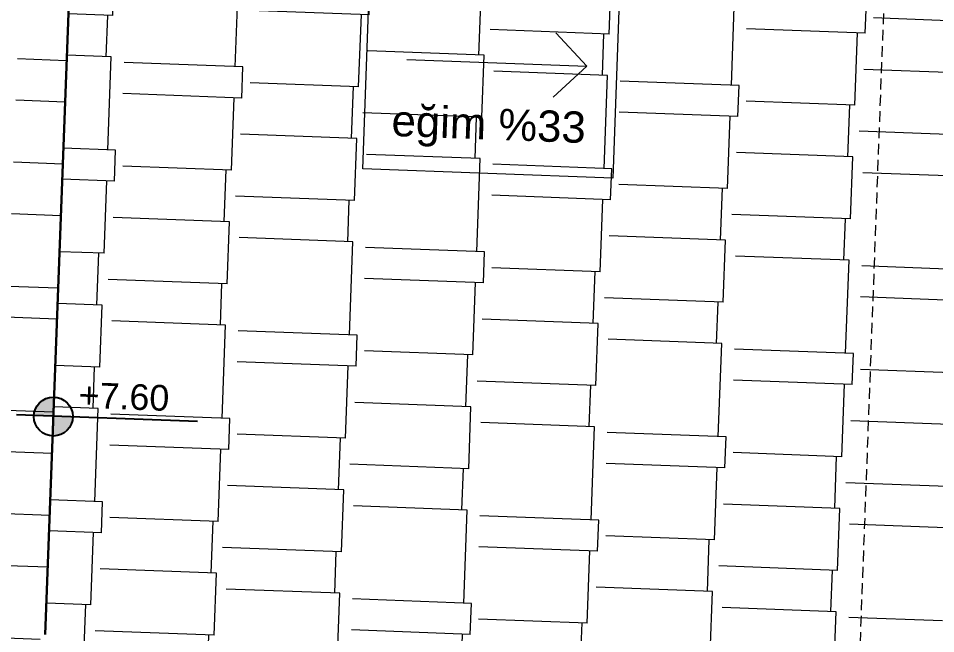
# Model space of a CAD drawing. Header units: centimetres. Extents: x 63871 to 181827, y -95930 to 42199.
# Drawn here: x 177983.9 to 178321.8, y 27860.4 to 28087.1 of the extents above; entities that cross this region are included whole.
import ezdxf

# ---------------------------------------------------------------- set-up
doc = ezdxf.new("R2010")
doc.units = ezdxf.units.CM
doc.linetypes.add('11-021_500-SatisOfisi_220512$0${ Diamond }', pattern=[12, 4, -2, 2, 2, -2])
for name, color, linetype, lineweight in [('A-AREA-IDEN', 7, 'Continuous', 9), ('A-DOOR', 31, 'Continuous', 9), ('A-GLAZ', 151, 'Continuous', 9), ('A-WALL', 12, 'Continuous', 50), ('ARM_Pen_No__252', 8, 'Continuous', 18), ('İz DÜŞÜMÜ', 7, '11-021_500-SatisOfisi_220512$0${ Diamond }', 18), ('OLUK', 222, 'Continuous', 15), ('tefriş', 21, 'Continuous', 20), ('trama', 255, 'Continuous', 9), ('Çatı', 144, 'Continuous', 30), ('ÇEKME MESAFESİ', 5, 'Continuous', 25)]:
    doc.layers.add(name, color=color, linetype=linetype, lineweight=lineweight)
doc.layers.add('Dıış Ölçü', color=140, linetype='Continuous')
doc.layers.add('KOT', color=171, linetype='Continuous')
doc.styles.add('Arial', font='Arial.ttf', dxfattribs={"height": 250})
doc.styles.add('Arial_1', font='Arial.ttf', dxfattribs={"height": 300})
doc.styles.add('RomanS', font='')
doc.styles.get('RomanS').set_extended_font_data('Stylus BT')
doc.dimstyles.new('BÖYÜK', dxfattribs={"dimtxt": 70, "dimasz": 5, "dimexe": 5, "dimexo": 5, "dimgap": 2, "dimtad": 3, "dimdec": 0, "dimzin": 0, "dimdsep": 46, "dimtxsty": 'RomanS', "dimblk": 'DOT', "dimcen": 5, "dimadec": 0, "dimazin": 0, "dimtfac": 1, "dimtdec": 0, "dimtix": 1, "dimtofl": 0, "dimtmove": 1, "dimatfit": 0, "dimldrblk": 'DOT', "dimfxl": 10, "dimfxlon": 1, "dimtolj": 1, "dimtzin": 0, "dimarcsym": 0})

# ---------------------------------------------------------------- blocks, each defined once
blk = doc.blocks.new('k4')
at = {"layer": 'trama', "linetype": 'Continuous'}
h = blk.add_hatch(color=109, dxfattribs=at)
h.set_gradient(color1=(31, 56, 46), color2=(42, 76, 62), one_color=1, tint=0.23, name='SPHERICAL')
h.paths.add_polyline_path([(533898.95, 4274303.58), (533898.65, 4274306.69), (533898.8, 4274309.49), (533899.69, 4274309.79), (533900.13, 4274308.46), (533901.02, 4274311.42), (533901.46, 4274311.56), (533901.75, 4274310.68), (533902.06, 4274311.34), (533899.39, 4274313.34), (533896.88, 4274313.34), (533894.67, 4274311.71), (533893.19, 4274309.49), (533893.64, 4274305.95), (533894.96, 4274300.19), (533896.31, 4274294.15), (533897.03, 4274295.75), (533898.06, 4274300.04), (533898.95, 4274300.33)])
h.paths.add_polyline_path([(533900.28, 4274287.48), (533899.54, 4274284.53), (533899.84, 4274283.2), (533900.57, 4274282.75), (533902.79, 4274282.61), (533907.36, 4274283.49), (533909.73, 4274283.05), (533911.2, 4274284.08), (533912.4, 4274284.48), (533906.42, 4274302.44), (533906.09, 4274302.44), (533903.67, 4274300.48), (533904.12, 4274300.19), (533903.23, 4274298.56), (533901.75, 4274294.57)])
h.paths.add_polyline_path([(533915.95, 4274285.84), (533916.37, 4274285.56), (533916.66, 4274284.67), (533918.14, 4274283.94), (533920.35, 4274283.05), (533920.87, 4274282.01), (533923.9, 4274282.16), (533926.33, 4274281.14), (533924.49, 4274288.22), (533923.6, 4274292.36), (533921.39, 4274295.46), (533921.83, 4274296.49), (533920.5, 4274297.82), (533919.03, 4274299.15), (533918.61, 4274302.44), (533918.27, 4274302.44)])
h.paths.add_polyline_path([(533927.14, 4274297.53), (533926.7, 4274296.49), (533927.59, 4274295.61), (533928.18, 4274293.39), (533929.63, 4274291.88), (533929.95, 4274302.4), (533929.51, 4274310.68), (533928.47, 4274314.22), (533924.93, 4274316), (533921.39, 4274314.07), (533918.73, 4274310.68), (533918.58, 4274305.8), (533918.88, 4274305.8), (533920.35, 4274302.85), (533921.24, 4274302.85), (533921.68, 4274311.56), (533922.42, 4274311.86), (533923.16, 4274311.71), (533923.31, 4274309.94), (533923.9, 4274312.74), (533925.08, 4274312.89), (533925.23, 4274312.15), (533925.37, 4274310.38), (533925.96, 4274311.42), (533926.7, 4274311.42), (533927, 4274309.64), (533927.74, 4274309.79), (533928.62, 4274309.2), (533927.88, 4274302.99), (533927.14, 4274299.15)])
at = {"layer": 'trama'}
h = blk.add_hatch(color=27, dxfattribs=at)
h.set_gradient(color1=(127, 79, 63), rotation=90, one_color=1, tint=1, name='CYLINDER')
h.paths.add_polyline_path([(533889.1, 4274297.9, 0.414214), (533885.7, 4274301.3), (533878.12, 4274301.3, 0.414214), (533874.72, 4274297.9), (533874.72, 4274251.49, 0.414214), (533878.12, 4274248.09), (533889.1, 4274248.09)])
at = {"layer": 'trama', "linetype": 'Continuous'}
h = blk.add_hatch(color=253, dxfattribs=at)
h.set_gradient(color1=(148, 168, 153), color2=(146, 165, 151), one_color=1, tint=0.61, name='SPHERICAL')
h.paths.add_polyline_path([(533902.79, 4274282.61), (533900.57, 4274282.75), (533899.84, 4274283.2), (533899.54, 4274284.53), (533900.28, 4274287.48), (533901.75, 4274294.57), (533903.23, 4274298.56), (533903.67, 4274299.37), (533898.95, 4274300.33), (533898.06, 4274300.04), (533897.03, 4274295.75), (533894.96, 4274291.17), (533892.9, 4274284.82), (533892.16, 4274279.95), (533892.6, 4274274.04), (533894.37, 4274272.26), (533897.77, 4274270.79), (533899.84, 4274268.57), (533904.41, 4274264.58), (533908.55, 4274262.81), (533920.35, 4274262.96), (533924.78, 4274263.84), (533929.65, 4274265.17), (533932.75, 4274265.32), (533936.3, 4274266.35), (533938.07, 4274269.46), (533938.36, 4274272.85), (533937.92, 4274275.81), (533931.72, 4274289.7), (533928.18, 4274293.39), (533927.59, 4274295.61), (533926.7, 4274296.49), (533921.83, 4274296.49), (533921.39, 4274295.46), (533923.6, 4274292.36), (533924.49, 4274288.22), (533926.33, 4274281.14), (533923.9, 4274282.16), (533920.87, 4274282.01), (533921.39, 4274280.98), (533921.68, 4274277.14), (533921.54, 4274273.45), (533920.5, 4274270.05), (533917.99, 4274268.13), (533914.89, 4274267.98), (533911.05, 4274268.87), (533908.99, 4274271.08), (533908.55, 4274275.81), (533908.84, 4274280.39), (533909.73, 4274283.05), (533907.36, 4274283.49)])
at = {"layer": 'trama'}
h = blk.add_hatch(color=27, dxfattribs=at)
h.set_gradient(color1=(127, 79, 63), rotation=90, one_color=1, tint=1, name='CYLINDER')
h.paths.add_polyline_path([(533940.7, 4274248.09), (533951.68, 4274248.09, 0.414214), (533955.08, 4274251.49), (533955.08, 4274297.9, 0.414214), (533951.68, 4274301.3), (533944.1, 4274301.3, 0.414214), (533940.7, 4274297.9)])
h = blk.add_hatch(color=31, dxfattribs=at)
h.set_gradient(color1=(227, 196, 150), color2=(228, 199, 154), rotation=90, one_color=1, tint=0.75, name='SPHERICAL')
h.paths.add_polyline_path([(533899.84, 4274268.57), (533897.77, 4274270.79), (533894.37, 4274272.26), (533892.6, 4274274.04), (533892.16, 4274279.95), (533892.9, 4274284.82), (533894.96, 4274291.17), (533896.31, 4274294.15), (533895.05, 4274299.82), (533891, 4274299.82), (533891, 4274252.53), (533939.22, 4274252.53), (533939.22, 4274299.82), (533929.87, 4274299.82), (533929.63, 4274291.88), (533931.72, 4274289.7), (533937.92, 4274275.81), (533938.36, 4274272.85), (533938.07, 4274269.46), (533936.3, 4274266.35), (533932.75, 4274265.32), (533929.65, 4274265.17), (533924.78, 4274263.84), (533920.35, 4274262.96), (533908.55, 4274262.81), (533904.41, 4274264.58)])
h.paths.add_polyline_path([(533912.4, 4274284.48), (533913.42, 4274284.82), (533913.71, 4274284.75), (533914.02, 4274284.71), (533914.6, 4274286), (533915.48, 4274286.15), (533915.95, 4274285.84), (533917.9, 4274299.82), (533907.29, 4274299.82)], flags=17)
at = {"layer": 'trama', "linetype": 'Continuous'}
h = blk.add_hatch(color=251, dxfattribs=at)
h.set_gradient(color1=(91, 91, 91), color2=(189, 189, 189), one_color=1, tint=0.74, name='SPHERICAL')
h.paths.add_polyline_path([(533908.55, 4274275.81), (533908.99, 4274271.08), (533911.05, 4274268.87), (533914.89, 4274267.98), (533917.99, 4274268.13), (533920.5, 4274270.05), (533921.54, 4274273.45), (533921.68, 4274277.14), (533921.39, 4274280.98), (533920.35, 4274283.05), (533918.14, 4274283.94), (533917.4, 4274284.3), (533914.02, 4274284.71), (533914.01, 4274284.67), (533913.42, 4274284.82), (533911.2, 4274284.08), (533909.73, 4274283.05), (533908.84, 4274280.39)])
at = {"layer": 'trama'}
h = blk.add_hatch(color=27, dxfattribs=at)
h.set_gradient(color1=(127, 79, 63), rotation=90, one_color=1, tint=1, name='CYLINDER')
h.paths.add_polyline_path([(533890.58, 4274251.68), (533890.58, 4274247.04), (533882.97, 4274247.04), (533882.97, 4274241.15, 0.414214), (533886.37, 4274237.75), (533943.85, 4274237.75, 0.414214), (533947.25, 4274241.15), (533947.25, 4274247.04), (533938.79, 4274247.04), (533938.79, 4274251.68)])
for p, q in [((533898.95, 4274300.33), (533903.67, 4274299.37)), ((533921.83, 4274296.49), (533926.7, 4274296.49)), ((533913.71, 4274284.75), (533917.4, 4274284.3))]:
    blk.add_line(p, q)
at = {"color": 0}
for p, q in [((533895.05, 4274299.82), (533891, 4274299.82)), ((533891, 4274299.82), (533891, 4274252.53)), ((533917.9, 4274299.82), (533907.29, 4274299.82)), ((533939.22, 4274299.82), (533929.87, 4274299.82)), ((533939.22, 4274252.53), (533939.22, 4274299.82)), ((533891, 4274252.53), (533939.22, 4274252.53))]:
    blk.add_line(p, q, dxfattribs=at)
at = {"color": 0, "linetype": 'Continuous'}
for points in [[(533921.51, 4274314.14), (533921.98, 4274320.58), (533921.98, 4274322.94), (533923.45, 4274325.16), (533925.96, 4274326.34), (533927.74, 4274324.42), (533928.77, 4274320.28), (533928.92, 4274316.29), (533928.11, 4274314.4)], [(533893.87, 4274302.44), (533890.98, 4274309.49), (533889.95, 4274313.48), (533890.98, 4274316.73), (533892.46, 4274317.77), (533894.08, 4274317.77), (533895.7, 4274315.7), (533896.38, 4274312.97)], [(533918.58, 4274305.8), (533918.73, 4274310.68), (533921.39, 4274314.07), (533924.93, 4274316), (533928.47, 4274314.22), (533929.51, 4274310.68), (533929.95, 4274302.4), (533929.63, 4274291.88)], [(533926.33, 4274281.14), (533924.49, 4274288.22), (533923.6, 4274292.36), (533921.39, 4274295.46), (533921.83, 4274296.49), (533920.5, 4274297.82), (533919.03, 4274299.15), (533918.58, 4274302.7), (533917.7, 4274304.77), (533918.14, 4274305.8), (533918.88, 4274305.8), (533920.35, 4274302.85), (533921.24, 4274302.85), (533921.68, 4274311.56), (533922.42, 4274311.86), (533923.16, 4274311.71), (533923.31, 4274309.94), (533923.9, 4274312.74), (533925.08, 4274312.89), (533925.23, 4274312.15), (533925.37, 4274310.38), (533925.96, 4274311.42), (533926.7, 4274311.42), (533927, 4274309.64), (533927.74, 4274309.79), (533928.62, 4274309.2), (533927.88, 4274302.99), (533927.14, 4274299.15), (533927.14, 4274297.53), (533926.7, 4274296.49), (533927.59, 4274295.61), (533928.18, 4274293.39), (533931.72, 4274289.7), (533937.92, 4274275.81), (533938.36, 4274272.85), (533938.07, 4274269.46), (533936.3, 4274266.35), (533932.75, 4274265.32), (533929.65, 4274265.17), (533924.78, 4274263.84), (533920.35, 4274262.96), (533908.55, 4274262.81), (533904.41, 4274264.58), (533899.84, 4274268.57), (533897.77, 4274270.79), (533894.37, 4274272.26), (533892.6, 4274274.04), (533892.16, 4274279.95), (533892.9, 4274284.82), (533894.96, 4274291.17), (533897.03, 4274295.75), (533898.06, 4274300.04), (533898.95, 4274300.33), (533898.95, 4274303.58), (533898.65, 4274306.69), (533898.8, 4274309.49), (533899.69, 4274309.79), (533900.13, 4274308.46), (533901.02, 4274311.42), (533901.46, 4274311.56), (533901.75, 4274310.68), (533902.49, 4274312.3), (533903.23, 4274312.3), (533903.38, 4274311.27), (533904.41, 4274312.01), (533905.3, 4274310.97), (533904.41, 4274305.06), (533904.85, 4274304.91), (533906.92, 4274307.13), (533907.51, 4274306.84), (533907.51, 4274305.95), (533906.63, 4274304.62), (533906.04, 4274302.4), (533903.67, 4274300.48), (533904.12, 4274300.19), (533903.23, 4274298.56), (533901.75, 4274294.57), (533900.28, 4274287.48), (533899.54, 4274284.53), (533899.84, 4274283.2), (533900.57, 4274282.75), (533902.79, 4274282.61), (533907.36, 4274283.49), (533909.73, 4274283.05)], [(533902.06, 4274311.34), (533899.39, 4274313.34), (533896.88, 4274313.34), (533894.67, 4274311.71), (533893.19, 4274309.49), (533893.64, 4274305.95), (533894.96, 4274300.19), (533896.31, 4274294.15)], [(533912.4, 4274284.48), (533906.42, 4274302.44)], [(533915.95, 4274285.84), (533918.27, 4274302.44)], [(533920.87, 4274282.01), (533923.9, 4274282.16), (533926.7, 4274280.98), (533929.06, 4274278.17), (533931.87, 4274275.66), (533933.64, 4274274.48), (533935.26, 4274273.59)]]:
    blk.add_lwpolyline(points, dxfattribs=at)
at = {"color": 0}
for points in [[(533874.72, 4274251.49), (533874.72, 4274297.9, -0.414214), (533878.12, 4274301.3), (533885.7, 4274301.3, -0.414214), (533889.1, 4274297.9), (533889.1, 4274248.09), (533878.12, 4274248.09, -0.414214)], [(533955.08, 4274251.49), (533955.08, 4274297.9, 0.414214), (533951.68, 4274301.3), (533944.1, 4274301.3, 0.414214), (533940.7, 4274297.9), (533940.7, 4274248.09), (533951.68, 4274248.09, 0.414214)], [(533947.25, 4274241.15, -0.414214), (533943.85, 4274237.75), (533886.37, 4274237.75, -0.414214), (533882.97, 4274241.15), (533882.97, 4274247.04), (533890.58, 4274247.04), (533890.58, 4274251.68), (533938.79, 4274251.68), (533938.79, 4274247.04), (533947.25, 4274247.04)]]:
    blk.add_lwpolyline(points, format="xyb", close=True, dxfattribs=at)
at = {"color": 0, "linetype": 'Continuous'}
blk.add_lwpolyline([(533915.48, 4274286.15), (533916.37, 4274285.56), (533916.66, 4274284.67), (533918.14, 4274283.94), (533920.35, 4274283.05), (533921.39, 4274280.98), (533921.68, 4274277.14), (533921.54, 4274273.45), (533920.5, 4274270.05), (533917.99, 4274268.13), (533914.89, 4274267.98), (533911.05, 4274268.87), (533908.99, 4274271.08), (533908.55, 4274275.81), (533908.84, 4274280.39), (533909.73, 4274283.05), (533911.2, 4274284.08), (533913.42, 4274284.82), (533914.01, 4274284.67), (533914.6, 4274286)], close=True, dxfattribs=at)
blk = doc.blocks.new('fgjhdfj')
at = {"xscale": -1, "rotation": 180}
for p in [(13803.43, 8575874.64), (13706.82, 8575871.55)]:
    blk.add_blockref('k4', p, dxfattribs=at)
blk = doc.blocks.new('HRD')
at = {"layer": 'ARM_Pen_No__252'}
h = blk.add_hatch(dxfattribs=at)
h.set_pattern_fill('AR-B816', color=256, scale=0.09)
h.set_pattern_definition([(0, (-39959.2, 0), (0, 18.288), []), (90, (-39959.2, 0), (-18.288, 18.288), [18.288, -18.288])])
h.paths.add_polyline_path([(154149.63, 35592.48), (154149.63, 35503.48), (154219.63, 35503.48), (154219.63, 35483.24), (154324.63, 35483.24), (154324.63, 35692.48), (154369.63, 35692.48), (154369.63, 35927.48), (154369.63, 35927.48), (154369.63, 36097.48), (154369.63, 36177.48), (154254.63, 36177.48), (153954.63, 36177.48), (153839.63, 36177.48), (153839.63, 35897.6), (153869.63, 35897.54), (153869.63, 35882.48), (154019.63, 35882.48), (154019.63, 35872.48), (154019.63, 35833.25, -0.444416), (154030.45, 35823.48, -0.444416), (154019.63, 35813.72), (154019.63, 35773.48), (153939.63, 35773.48), (153939.63, 35692.48), (154019.63, 35692.48), (154019.63, 35687.48), (154019.63, 35633.7), (154020.63, 35632.93), (154019.63, 35631.47), (154019.63, 35592.48), (154019.63, 35582.48), (153989.63, 35582.48), (153989.63, 35577.48), (153989.63, 35497.48), (153989.63, 35437.48), (153994.63, 35437.48), (154094.63, 35437.48), (154139.63, 35437.48), (154139.63, 35592.48)])
at = {"layer": 'A-GLAZ', "ltscale": 3}
for p, q in [((154369.63, 35692.48), (154389.63, 35692.48)), ((154369.63, 35687.48), (154369.63, 35692.48)), ((154369.63, 35692.48), (154369.63, 35542.48)), ((154389.63, 35692.48), (154389.63, 35687.48)), ((154389.63, 35692.48), (154389.63, 35542.48)), ((154389.63, 35687.48), (154369.63, 35687.48)), ((154379.63, 35687.48), (154379.63, 35612.48)), ((154384.63, 35612.48), (154384.63, 35687.48)), ((154384.63, 35687.48), (154384.63, 35682.48)), ((154384.63, 35682.48), (154379.63, 35682.48)), ((154382.13, 35682.48), (154382.13, 35617.48))]:
    blk.add_line(p, q, dxfattribs=at)
at = {"layer": 'A-WALL', "lineweight": 53}
for p, q in [((154369.63, 35692.48), (154369.63, 35927.48)), ((154389.63, 35927.48), (154389.63, 35692.48)), ((154369.63, 35742.48), (154369.63, 35805.7)), ((154369.63, 35692.48), (154389.63, 35692.48)), ((154369.63, 35692.48), (154389.63, 35692.48))]:
    blk.add_line(p, q, dxfattribs=at)
at = {"layer": 'İz DÜŞÜMÜ'}
blk.add_lwpolyline([(153819.63, 36347.48), (154419.63, 36347.49), (154419.63, 35292.49), (154159.63, 35292.49), (154159.63, 35357.48), (153819.63, 35357.48), (153819.63, 36347.48)], dxfattribs=at)
at = {"layer": 'tefriş'}
for p, q in [((154324.63, 35483.24), (154324.63, 35692.48)), ((154324.63, 35692.48), (154369.63, 35692.48))]:
    blk.add_line(p, q, dxfattribs=at)
at = {"layer": 'A-DOOR', "xscale": -0.8840946297053625, "yscale": 0.8840946297053625, "zscale": 0.8840946297053625, "rotation": 180}
blk.add_blockref('fgjhdfj', (-329954.76, 3838854.85), dxfattribs=at)
blk = doc.blocks.new('_Dot')
at = {"color": 0, "linetype": 'ByBlock', "lineweight": -2}
blk.add_line((-0.5, 0), (-1, 0), dxfattribs=at)
at = {"color": 0, "linetype": 'ByBlock', "const_width": 0.5}
blk.add_lwpolyline([(-0.25, 0, 1), (0.25, 0, 1)], format="xyb", close=True, dxfattribs=at)
blk = doc.blocks.new('*D404')
at = {"layer": 'Defpoints', "color": 0, "transparency": 16777216}
for p in [(337.75, 13152.99), (837.27, 13131.19), (837.27, 13131.19)]:
    blk.add_point(p, dxfattribs=at)
at = {"layer": 'Dıış Ölçü', "color": 0, "lineweight": -2, "transparency": 16777216}
for p, q in [((337.75, 13152.99), (337.53, 13148)), ((342.75, 13152.77), (832.28, 13131.41)), ((837.27, 13131.19), (837.06, 13126.2))]:
    blk.add_line(p, q, dxfattribs=at)
at = {"layer": 'Dıış Ölçü', "color": 0, "lineweight": -2, "transparency": 16777216, "xscale": 5, "yscale": 5, "zscale": 5}
for p, rotation in [((337.75, 13152.99), 177.5012920554757), ((837.27, 13131.19), 357.5012920554757)]:
    blk.add_blockref('_Dot', p, dxfattribs=dict(at, rotation=rotation))
at = {"layer": 'Dıış Ölçü', "color": 0, "transparency": 16777216, "insert": (589.2, 13180.82), "char_height": 70, "attachment_point": 5, "rotation": 357.5013, "style": 'RomanS'}
blk.add_mtext('\\A1;500', dxfattribs=at)
blk = doc.blocks.new('çatı planı')
blk.add_wipeout([(-680, -1060), (-680, 0), (0, 0), (0, -1125), (-340, -1125), (-340, -1060)]).dxf.layer = 'OLUK'
at = {"layer": 'KOT'}
h = blk.add_hatch(color=256, dxfattribs=at)
h.dxf.hatch_style = 1
h.paths.add_polyline_path([(-340, -632.97, 0.402561), (-347.16, -639.85), (-340, -639.85)])
h = blk.add_hatch(color=256, dxfattribs=at)
h.dxf.hatch_style = 1
h.paths.add_polyline_path([(-332.83, -639.72, 0.009987), (-332.84, -639.43), (-340, -639.43), (-340, -646.88, 0.414214)])
at = {"layer": 'Çatı', "lineweight": 15}
h = blk.add_hatch(dxfattribs=at)
h.set_pattern_fill('AR-RSHKE', color=251, scale=0.15, angle=90)
h.set_pattern_definition([(90, (-196861.627, -36377.483), (-45.72, 97.155), [22.86, -19.05, 26.67, -11.43, 34.29, -15.24]), (90, (-196863.53, -36354.623), (-45.72, 97.155), [19.05, -72.39, 15.24, -22.86]), (90, (-196858.77, -36308.903), (-45.72, 97.155), [11.43, -118.11]), (180, (-196861.627, -36377.483), (-45.72, -32.385), [43.815, -139.065]), (180, (-196861.627, -36354.623), (-45.72, -32.385), [42.8625, -140.0175]), (180, (-196861.627, -36335.573), (-45.72, -32.385), [40.005, -142.875]), (180, (-196858.77, -36308.903), (-45.72, -32.385), [43.815, -139.065]), (180, (-196858.77, -36297.473), (-45.72, -32.385), [43.815, -139.065]), (180, (-196861.627, -36263.183), (-45.72, -32.385), [41.91, -140.97])])
h.paths.add_polyline_path([(-340, -720), (-170, -890), (-170, -890), (-170, -965), (-10, -1115), (-10, -10), (-340, -340)])
h = blk.add_hatch(dxfattribs=at)
h.set_pattern_fill('AR-RSHKE', color=251, scale=0.15, angle=270)
h.set_pattern_definition([(270, (-196861.627, -36377.483), (45.72, -97.155), [22.86, -19.05, 26.67, -11.43, 34.29, -15.24]), (270, (-196859.72, -36400.343), (45.72, -97.155), [19.05, -72.39, 15.24, -22.86]), (270, (-196864.484, -36446.063), (45.72, -97.155), [11.43, -118.11]), (0, (-196861.627, -36377.483), (45.72, 32.385), [43.815, -139.065]), (0, (-196861.627, -36400.343), (45.72, 32.385), [42.8625, -140.0175]), (0, (-196861.627, -36419.393), (45.72, 32.385), [40.005, -142.875]), (0, (-196864.484, -36446.063), (45.72, 32.385), [43.815, -139.065]), (0, (-196864.484, -36457.493), (45.72, 32.385), [43.815, -139.065]), (0, (-196861.627, -36491.783), (45.72, 32.385), [41.91, -140.97])])
h.paths.add_polyline_path([(-340, -340), (-670, -340), (-670, -1050), (-340, -720)])
h.paths.add_polyline_path([(-554.79, -586.74), (-554.79, -524.95), (-462.64, -524.95), (-462.64, -586.74)], flags=16)
h.paths.add_polyline_path([(-438.13, -595), (-438.13, -505), (-358.13, -505), (-358.13, -595)], flags=16)
h.paths.add_polyline_path([(-435.13, -592), (-435.13, -508), (-361.13, -508), (-361.13, -592)], flags=0)
h.paths.add_polyline_path([(-575, -509.93), (-635, -509.93), (-635, -464.95), (-575, -464.95)], flags=16)
h.paths.add_polyline_path([(-590, -495), (-620, -494.93), (-620, -479.88), (-590, -479.95)], flags=0)
h.paths.add_polyline_path([(-605, -487.43, -1), (-620, -487.43, -1), (-605, -487.43, -1), (-590, -487.43, -1)], flags=0)
h.paths.add_polyline_path([(-540.96, -552.31), (-463.64, -552.31), (-463.64, -528.57), (-540.96, -528.57)], flags=8)
h.paths.add_polyline_path([(-428.72, -520.12), (-364.78, -520.12), (-364.78, -508.56), (-428.72, -508.56)], flags=8)
at = {"layer": 'A-AREA-IDEN'}
for p, q in [((-148.47, -503.47), (-160.36, -491.59)), ((-214.76, -503.47), (-148.47, -503.47)), ((-148.47, -503.47), (-160.36, -515.35))]:
    blk.add_line(p, q, dxfattribs=at)
blk.add_lwpolyline([(-229.52, -482.56), (-137.37, -482.56), (-137.37, -544.35), (-229.52, -544.35)], close=True, dxfattribs=at)
at = {"layer": 'İz DÜŞÜMÜ'}
blk.add_lwpolyline([(-300, -1020), (-300, -960), (-40, -960), (-40, -1085), (-300, -1085), (-300, -1020), (-640, -1020), (-640, -30), (-300, -30), (-300, -180), (-40, -180), (-40, -1095)], dxfattribs=at)
at = {"layer": 'KOT'}
for p, q in [((-340, -654.52), (-340, -628.45)), ((-353.65, -639.43), (-286.83, -639.43))]:
    blk.add_line(p, q, dxfattribs=at)
blk.add_circle((-340, -639.72), 7.17, dxfattribs=at)
at = {"layer": 'Çatı'}
blk.add_line((-340, -340), (-340, -720), dxfattribs=at)
at = {"layer": 'A-AREA-IDEN', "insert": (-183.75, -520.27), "char_height": 11.52, "width": 136.2867, "attachment_point": 2, "line_spacing_factor": 0.941778, "style": 'Arial'}
blk.add_mtext('eğim %33', dxfattribs=at)
at = {"layer": 'KOT', "insert": (-314.27, -626.64), "char_height": 9.45, "width": 57.6964, "attachment_point": 2, "line_spacing_factor": 0.941778, "style": 'Arial_1'}
blk.add_mtext('+7.60', dxfattribs=at)
blk = doc.blocks.new('VAZİYET PLANI')
at = {"layer": 'ÇEKME MESAFESİ'}
blk.add_lwpolyline([(-5.55, 5331.81), (308.62, 12485.41), (476.4, 16330.34), (575.85, 18602.22), (644.32, 20161.76), (725.52, 22011.24), (669.52, 22083.65), (-509.42, 22336.02), (-584.87, 22369.18), (-3315.89, 23569.53), (-5395.75, 23242.07), (-6367.13, 20242.3), (-7120.62, 17916.21), (-7587.36, 16475.45), (-8433.96, 13860.95), (-9144.43, 11733.77), (-10236.03, 8787.8)], dxfattribs=at)
at = {"rotation": 357.8731892381679}
blk.add_blockref('HRD', (-155294.8, -16983.27, 0), dxfattribs=at)
at = {"layer": 'Dıış Ölçü'}
dim = blk.add_aligned_dim(p1=(337.75, 13152.99), p2=(837.27, 13131.19), distance=0, dimstyle='BÖYÜK', dxfattribs=at)
dim.commit()
dim.dimension.update_dxf_attribs({"geometry": '*D404', "text_midpoint": (589.2, 13180.82)})
at = {"layer": 'OLUK', "rotation": 357.8731895439683}
blk.add_blockref('çatı planı', (408.45, 13636.95, 0), dxfattribs=at)

msp = doc.modelspace()

# ---------------------------------------------------------------- block references
at = {"layer": 'OLUK'}
msp.add_blockref('VAZİYET PLANI', (177951.86, 14930.11), dxfattribs=at)

doc.saveas('drawing.dxf')
